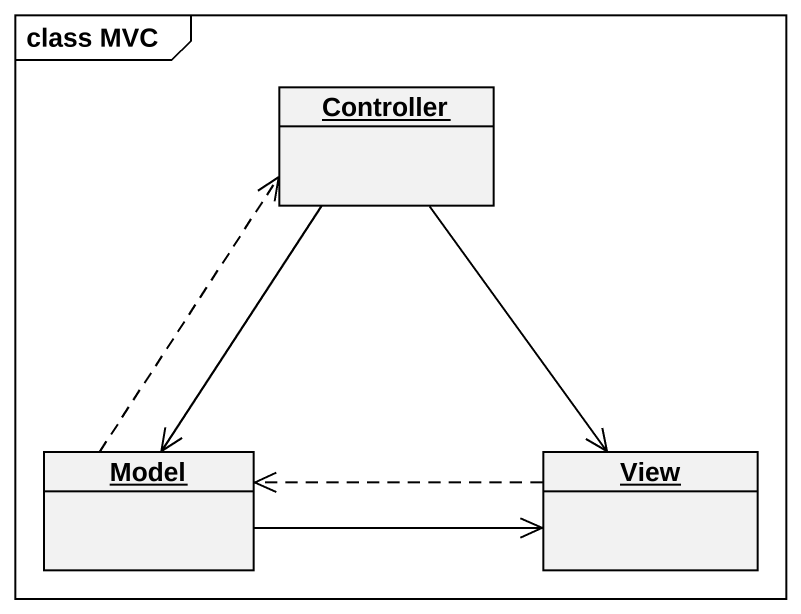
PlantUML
@startuml
mainframe class MVC
hide circle
hide empty members
object Controller
object Model
object View
Controller --> Model
Controller --> View
Model .up.> Controller
Model -right-> View
View .left.> Model
@enduml
